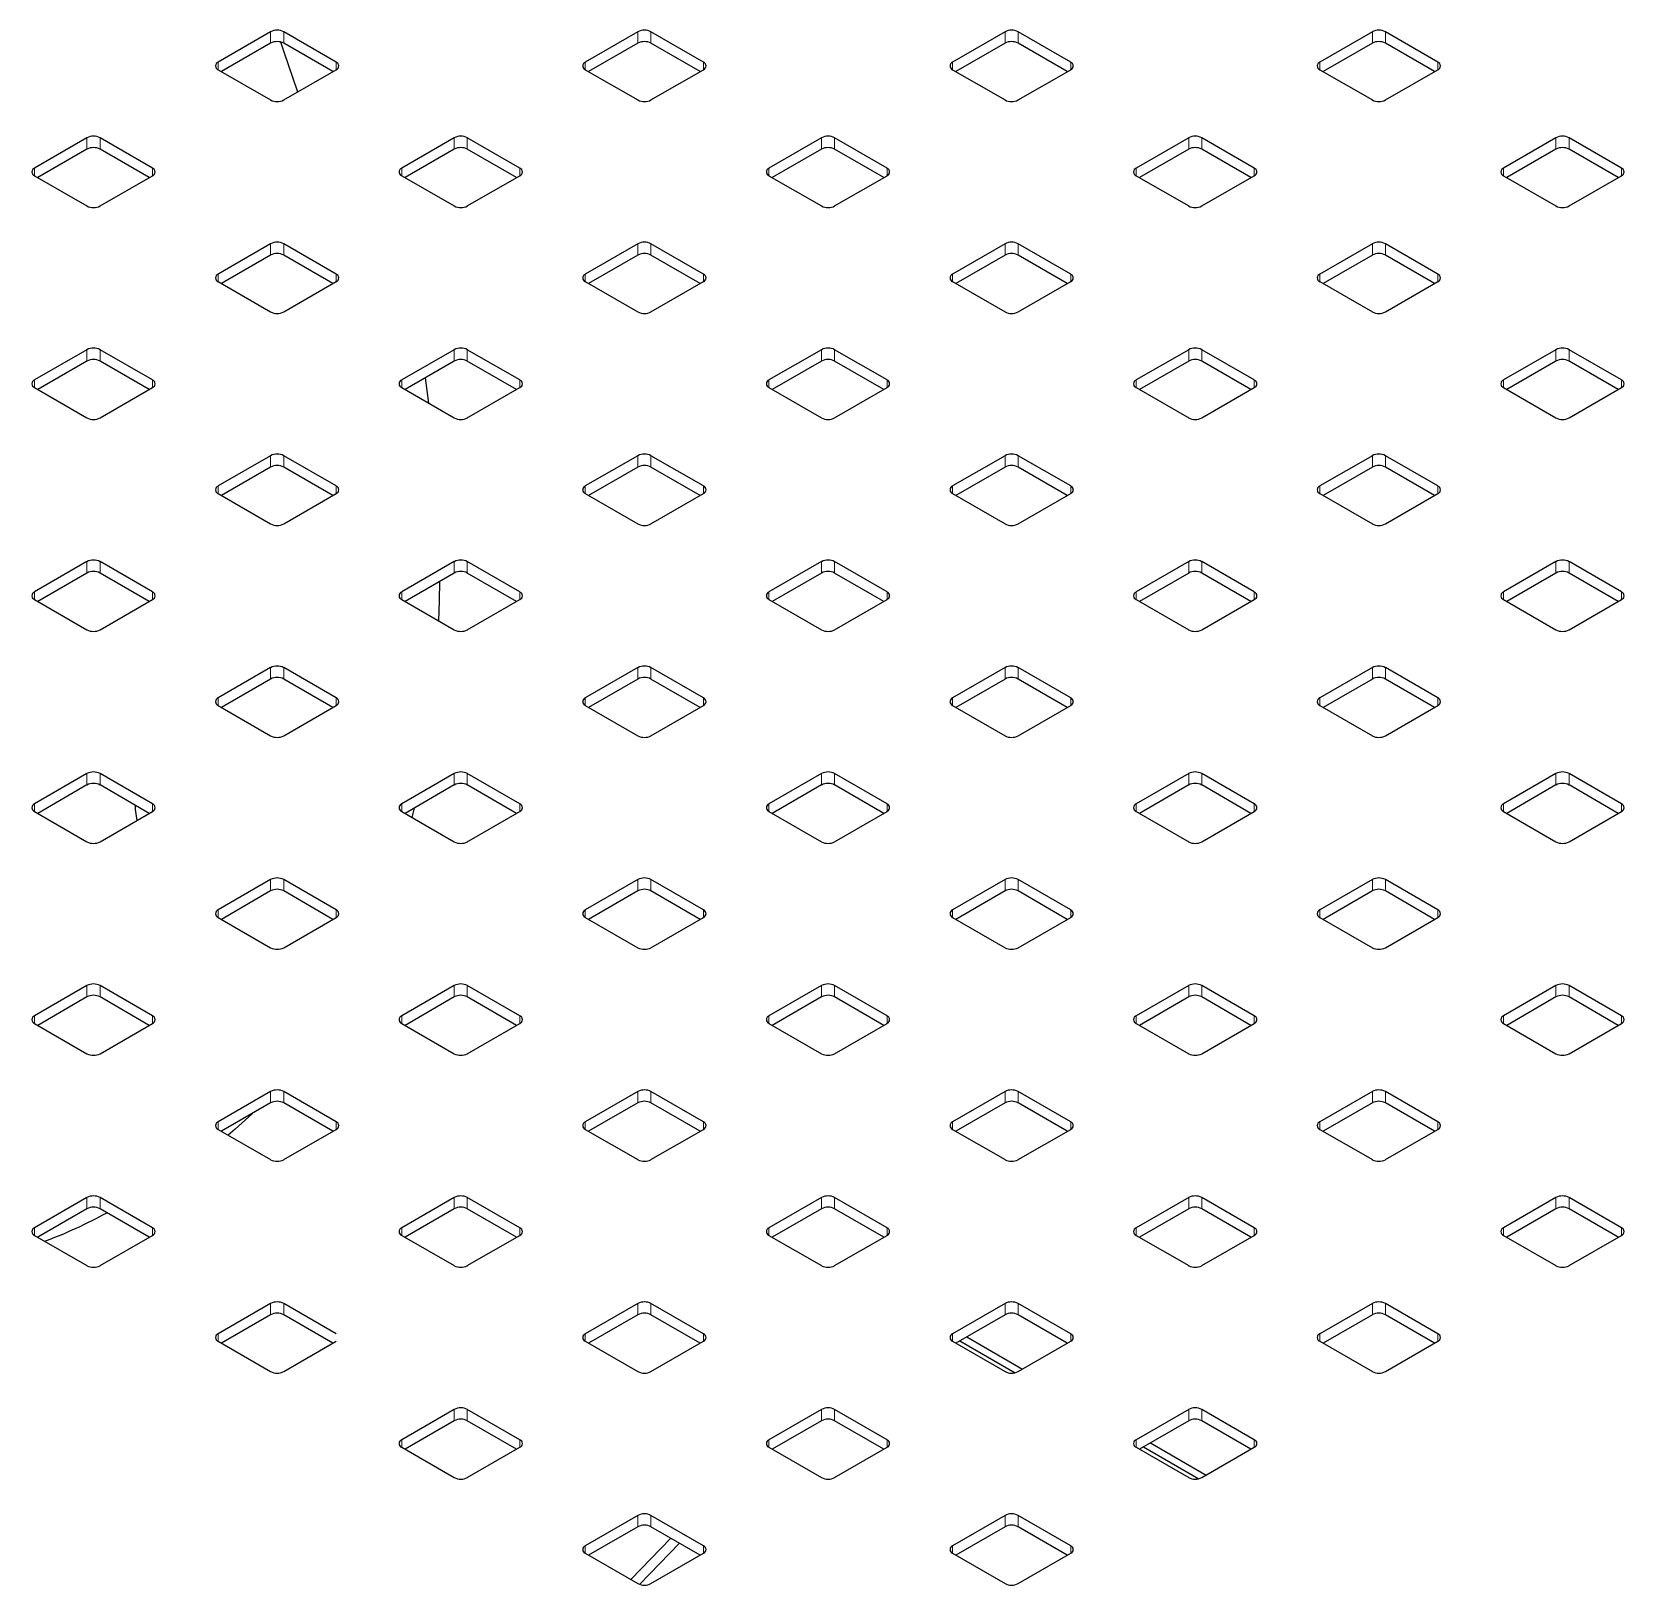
# Model space of a CAD drawing. Header units: millimetres. Extents: x -218071 to -203542, y 15363 to 51382.
# Drawn here: x -217055.83 to -217038.67, y 51031.99 to 51048.74 of the extents above; entities that cross this region are included whole.
import ezdxf

# ---------------------------------------------------------------- set-up
doc = ezdxf.new("R2010")
doc.units = ezdxf.units.MM
doc.header["$LTSCALE"] = 4
doc.layers.add('TPF-EQUIPEMENT', color=7, linetype='Continuous')

msp = doc.modelspace()

# ---------------------------------------------------------------- linework, layer by layer
at = {"layer": 'TPF-EQUIPEMENT', "color": 7, "linetype": 'Continuous', "lineweight": 25}
for p, q in [((-217053.26, 51048.737), (-217053.826, 51048.411)), ((-217052.553, 51048.411), (-217053.118, 51048.737)), ((-217049.3, 51048.737), (-217049.866, 51048.411)), ((-217048.593, 51048.411), (-217049.159, 51048.737)), ((-217045.34, 51048.737), (-217045.906, 51048.411)), ((-217044.633, 51048.411), (-217045.199, 51048.737)), ((-217041.38, 51048.737), (-217041.946, 51048.411)), ((-217040.673, 51048.411), (-217041.239, 51048.737)), ((-217053.26, 51048.615), (-217053.79, 51048.309)), ((-217052.588, 51048.309), (-217053.118, 51048.615)), ((-217049.3, 51048.615), (-217049.83, 51048.309)), ((-217048.628, 51048.309), (-217049.159, 51048.615)), ((-217045.34, 51048.615), (-217045.871, 51048.309)), ((-217044.669, 51048.309), (-217045.199, 51048.615)), ((-217041.38, 51048.615), (-217041.911, 51048.309)), ((-217040.709, 51048.309), (-217041.239, 51048.615)), ((-217053.826, 51048.329), (-217053.26, 51048.003)), ((-217053.118, 51048.003), (-217052.553, 51048.329)), ((-217049.866, 51048.329), (-217049.3, 51048.003)), ((-217049.159, 51048.003), (-217048.593, 51048.329)), ((-217045.906, 51048.329), (-217045.34, 51048.003)), ((-217045.199, 51048.003), (-217044.633, 51048.329)), ((-217041.946, 51048.329), (-217041.38, 51048.003)), ((-217041.239, 51048.003), (-217040.673, 51048.329)), ((-217055.24, 51047.594), (-217055.805, 51047.268)), ((-217055.24, 51047.472), (-217055.77, 51047.166)), ((-217054.533, 51047.268), (-217055.098, 51047.594)), ((-217054.568, 51047.166), (-217055.098, 51047.472)), ((-217051.28, 51047.594), (-217051.846, 51047.268)), ((-217051.28, 51047.472), (-217051.81, 51047.166)), ((-217050.573, 51047.268), (-217051.139, 51047.594)), ((-217050.608, 51047.166), (-217051.139, 51047.472)), ((-217047.32, 51047.594), (-217047.886, 51047.268)), ((-217047.32, 51047.472), (-217047.85, 51047.166)), ((-217046.613, 51047.268), (-217047.179, 51047.594)), ((-217046.648, 51047.166), (-217047.179, 51047.472)), ((-217043.36, 51047.594), (-217043.926, 51047.268)), ((-217043.36, 51047.472), (-217043.891, 51047.166)), ((-217042.653, 51047.268), (-217043.219, 51047.594)), ((-217042.689, 51047.166), (-217043.219, 51047.472)), ((-217039.401, 51047.594), (-217039.966, 51047.268)), ((-217039.401, 51047.472), (-217039.931, 51047.166)), ((-217038.693, 51047.268), (-217039.259, 51047.594)), ((-217038.729, 51047.166), (-217039.259, 51047.472)), ((-217055.805, 51047.186), (-217055.24, 51046.86)), ((-217055.098, 51046.86), (-217054.533, 51047.186)), ((-217051.846, 51047.186), (-217051.28, 51046.86)), ((-217051.139, 51046.86), (-217050.573, 51047.186)), ((-217047.886, 51047.186), (-217047.32, 51046.86)), ((-217047.179, 51046.86), (-217046.613, 51047.186)), ((-217043.926, 51047.186), (-217043.36, 51046.86)), ((-217043.219, 51046.86), (-217042.653, 51047.186)), ((-217039.966, 51047.186), (-217039.401, 51046.86)), ((-217039.259, 51046.86), (-217038.693, 51047.186)), ((-217053.26, 51046.452), (-217053.826, 51046.125)), ((-217052.553, 51046.125), (-217053.118, 51046.452)), ((-217049.3, 51046.452), (-217049.866, 51046.125)), ((-217048.593, 51046.125), (-217049.159, 51046.452)), ((-217045.34, 51046.452), (-217045.906, 51046.125)), ((-217044.633, 51046.125), (-217045.199, 51046.452)), ((-217041.38, 51046.452), (-217041.946, 51046.125)), ((-217040.673, 51046.125), (-217041.239, 51046.452)), ((-217053.26, 51046.329), (-217053.79, 51046.023)), ((-217052.588, 51046.023), (-217053.118, 51046.329)), ((-217049.3, 51046.329), (-217049.83, 51046.023)), ((-217048.628, 51046.023), (-217049.159, 51046.329)), ((-217045.34, 51046.329), (-217045.871, 51046.023)), ((-217044.669, 51046.023), (-217045.199, 51046.329)), ((-217041.38, 51046.329), (-217041.911, 51046.023)), ((-217040.709, 51046.023), (-217041.239, 51046.329)), ((-217053.826, 51046.044), (-217053.26, 51045.717)), ((-217053.118, 51045.717), (-217052.553, 51046.044)), ((-217049.866, 51046.044), (-217049.3, 51045.717)), ((-217049.159, 51045.717), (-217048.593, 51046.044)), ((-217045.906, 51046.044), (-217045.34, 51045.717)), ((-217045.199, 51045.717), (-217044.633, 51046.044)), ((-217041.946, 51046.044), (-217041.38, 51045.717)), ((-217041.239, 51045.717), (-217040.673, 51046.044)), ((-217055.24, 51045.309), (-217055.805, 51044.983)), ((-217054.533, 51044.983), (-217055.098, 51045.309)), ((-217051.28, 51045.309), (-217051.846, 51044.983)), ((-217050.573, 51044.983), (-217051.139, 51045.309)), ((-217047.32, 51045.309), (-217047.886, 51044.983)), ((-217046.613, 51044.983), (-217047.179, 51045.309)), ((-217043.36, 51045.309), (-217043.926, 51044.983)), ((-217042.653, 51044.983), (-217043.219, 51045.309)), ((-217039.401, 51045.309), (-217039.966, 51044.983)), ((-217038.693, 51044.983), (-217039.259, 51045.309)), ((-217055.24, 51045.187), (-217055.77, 51044.88)), ((-217054.568, 51044.88), (-217055.098, 51045.187)), ((-217051.28, 51045.187), (-217051.81, 51044.88)), ((-217050.608, 51044.88), (-217051.139, 51045.187)), ((-217047.32, 51045.187), (-217047.85, 51044.88)), ((-217046.648, 51044.88), (-217047.179, 51045.187)), ((-217043.36, 51045.187), (-217043.891, 51044.88)), ((-217042.689, 51044.88), (-217043.219, 51045.187)), ((-217039.401, 51045.187), (-217039.931, 51044.88)), ((-217038.729, 51044.88), (-217039.259, 51045.187)), ((-217055.805, 51044.901), (-217055.24, 51044.574)), ((-217055.098, 51044.574), (-217054.533, 51044.901)), ((-217051.846, 51044.901), (-217051.28, 51044.574)), ((-217051.139, 51044.574), (-217050.573, 51044.901)), ((-217047.886, 51044.901), (-217047.32, 51044.574)), ((-217047.179, 51044.574), (-217046.613, 51044.901)), ((-217043.926, 51044.901), (-217043.36, 51044.574)), ((-217043.219, 51044.574), (-217042.653, 51044.901)), ((-217039.966, 51044.901), (-217039.401, 51044.574)), ((-217039.259, 51044.574), (-217038.693, 51044.901)), ((-217053.26, 51044.166), (-217053.826, 51043.84)), ((-217052.553, 51043.84), (-217053.118, 51044.166)), ((-217049.3, 51044.166), (-217049.866, 51043.84)), ((-217048.593, 51043.84), (-217049.159, 51044.166)), ((-217045.34, 51044.166), (-217045.906, 51043.84)), ((-217044.633, 51043.84), (-217045.199, 51044.166)), ((-217041.38, 51044.166), (-217041.946, 51043.84)), ((-217040.673, 51043.84), (-217041.239, 51044.166)), ((-217053.26, 51044.044), (-217053.79, 51043.738)), ((-217052.588, 51043.738), (-217053.118, 51044.044)), ((-217049.3, 51044.044), (-217049.83, 51043.738)), ((-217048.628, 51043.738), (-217049.159, 51044.044)), ((-217045.34, 51044.044), (-217045.871, 51043.738)), ((-217044.669, 51043.738), (-217045.199, 51044.044)), ((-217041.38, 51044.044), (-217041.911, 51043.738)), ((-217040.709, 51043.738), (-217041.239, 51044.044)), ((-217053.826, 51043.758), (-217053.26, 51043.432)), ((-217053.118, 51043.432), (-217052.553, 51043.758)), ((-217049.866, 51043.758), (-217049.3, 51043.432)), ((-217049.159, 51043.432), (-217048.593, 51043.758)), ((-217045.906, 51043.758), (-217045.34, 51043.432)), ((-217045.199, 51043.432), (-217044.633, 51043.758)), ((-217041.946, 51043.758), (-217041.38, 51043.432)), ((-217041.239, 51043.432), (-217040.673, 51043.758)), ((-217055.24, 51043.024), (-217055.805, 51042.697)), ((-217054.533, 51042.697), (-217055.098, 51043.024)), ((-217051.28, 51043.024), (-217051.846, 51042.697)), ((-217050.573, 51042.697), (-217051.139, 51043.024)), ((-217047.32, 51043.024), (-217047.886, 51042.697)), ((-217046.613, 51042.697), (-217047.179, 51043.024)), ((-217043.36, 51043.024), (-217043.926, 51042.697)), ((-217042.653, 51042.697), (-217043.219, 51043.024)), ((-217039.401, 51043.024), (-217039.966, 51042.697)), ((-217038.693, 51042.697), (-217039.259, 51043.024)), ((-217055.24, 51042.901), (-217055.77, 51042.595)), ((-217054.568, 51042.595), (-217055.098, 51042.901)), ((-217051.28, 51042.901), (-217051.81, 51042.595)), ((-217050.608, 51042.595), (-217051.139, 51042.901)), ((-217047.32, 51042.901), (-217047.85, 51042.595)), ((-217046.648, 51042.595), (-217047.179, 51042.901)), ((-217043.36, 51042.901), (-217043.891, 51042.595)), ((-217042.689, 51042.595), (-217043.219, 51042.901)), ((-217039.401, 51042.901), (-217039.931, 51042.595)), ((-217038.729, 51042.595), (-217039.259, 51042.901)), ((-217055.805, 51042.616), (-217055.24, 51042.289)), ((-217055.098, 51042.289), (-217054.533, 51042.616)), ((-217051.846, 51042.616), (-217051.28, 51042.289)), ((-217051.139, 51042.289), (-217050.573, 51042.616)), ((-217047.886, 51042.616), (-217047.32, 51042.289)), ((-217047.179, 51042.289), (-217046.613, 51042.616)), ((-217043.926, 51042.616), (-217043.36, 51042.289)), ((-217043.219, 51042.289), (-217042.653, 51042.616)), ((-217039.966, 51042.616), (-217039.401, 51042.289)), ((-217039.259, 51042.289), (-217038.693, 51042.616)), ((-217053.26, 51041.881), (-217053.826, 51041.554)), ((-217052.553, 51041.554), (-217053.118, 51041.881)), ((-217049.3, 51041.881), (-217049.866, 51041.554)), ((-217048.593, 51041.554), (-217049.159, 51041.881)), ((-217045.34, 51041.881), (-217045.906, 51041.554)), ((-217044.633, 51041.554), (-217045.199, 51041.881)), ((-217041.38, 51041.881), (-217041.946, 51041.554)), ((-217040.673, 51041.554), (-217041.239, 51041.881)), ((-217053.26, 51041.758), (-217053.79, 51041.452)), ((-217052.588, 51041.452), (-217053.118, 51041.758)), ((-217049.3, 51041.758), (-217049.83, 51041.452)), ((-217048.628, 51041.452), (-217049.159, 51041.758)), ((-217045.34, 51041.758), (-217045.871, 51041.452)), ((-217044.669, 51041.452), (-217045.199, 51041.758)), ((-217041.38, 51041.758), (-217041.911, 51041.452)), ((-217040.709, 51041.452), (-217041.239, 51041.758)), ((-217053.826, 51041.473), (-217053.26, 51041.146)), ((-217053.118, 51041.146), (-217052.553, 51041.473)), ((-217049.866, 51041.473), (-217049.3, 51041.146)), ((-217049.159, 51041.146), (-217048.593, 51041.473)), ((-217045.906, 51041.473), (-217045.34, 51041.146)), ((-217045.199, 51041.146), (-217044.633, 51041.473)), ((-217041.946, 51041.473), (-217041.38, 51041.146)), ((-217041.239, 51041.146), (-217040.673, 51041.473)), ((-217055.24, 51040.738), (-217055.805, 51040.412)), ((-217054.533, 51040.412), (-217055.098, 51040.738)), ((-217051.28, 51040.738), (-217051.846, 51040.412)), ((-217050.573, 51040.412), (-217051.139, 51040.738)), ((-217047.32, 51040.738), (-217047.886, 51040.412)), ((-217046.613, 51040.412), (-217047.179, 51040.738)), ((-217043.36, 51040.738), (-217043.926, 51040.412)), ((-217042.653, 51040.412), (-217043.219, 51040.738)), ((-217039.401, 51040.738), (-217039.966, 51040.412)), ((-217038.693, 51040.412), (-217039.259, 51040.738)), ((-217055.24, 51040.616), (-217055.77, 51040.31)), ((-217054.568, 51040.31), (-217055.098, 51040.616)), ((-217051.28, 51040.616), (-217051.81, 51040.31)), ((-217050.608, 51040.31), (-217051.139, 51040.616)), ((-217047.32, 51040.616), (-217047.85, 51040.31)), ((-217046.648, 51040.31), (-217047.179, 51040.616)), ((-217043.36, 51040.616), (-217043.891, 51040.31)), ((-217042.689, 51040.31), (-217043.219, 51040.616)), ((-217039.401, 51040.616), (-217039.931, 51040.31)), ((-217038.729, 51040.31), (-217039.259, 51040.616)), ((-217055.805, 51040.33), (-217055.24, 51040.004)), ((-217055.098, 51040.004), (-217054.533, 51040.33)), ((-217051.846, 51040.33), (-217051.28, 51040.004)), ((-217051.711, 51040.367), (-217051.735, 51040.266)), ((-217051.139, 51040.004), (-217050.573, 51040.33)), ((-217047.886, 51040.33), (-217047.32, 51040.004)), ((-217047.179, 51040.004), (-217046.613, 51040.33)), ((-217043.926, 51040.33), (-217043.36, 51040.004)), ((-217043.219, 51040.004), (-217042.653, 51040.33)), ((-217039.966, 51040.33), (-217039.401, 51040.004)), ((-217039.259, 51040.004), (-217038.693, 51040.33)), ((-217053.26, 51039.596), (-217053.826, 51039.269)), ((-217052.553, 51039.269), (-217053.118, 51039.596)), ((-217049.3, 51039.596), (-217049.866, 51039.269)), ((-217048.593, 51039.269), (-217049.159, 51039.596)), ((-217045.34, 51039.596), (-217045.906, 51039.269)), ((-217044.633, 51039.269), (-217045.199, 51039.596)), ((-217041.38, 51039.596), (-217041.946, 51039.269)), ((-217040.673, 51039.269), (-217041.239, 51039.596)), ((-217053.26, 51039.473), (-217053.79, 51039.167)), ((-217052.588, 51039.167), (-217053.118, 51039.473)), ((-217049.3, 51039.473), (-217049.83, 51039.167)), ((-217048.628, 51039.167), (-217049.159, 51039.473)), ((-217045.34, 51039.473), (-217045.871, 51039.167)), ((-217044.669, 51039.167), (-217045.199, 51039.473)), ((-217041.38, 51039.473), (-217041.911, 51039.167)), ((-217040.709, 51039.167), (-217041.239, 51039.473)), ((-217053.826, 51039.187), (-217053.26, 51038.861)), ((-217053.118, 51038.861), (-217052.553, 51039.187)), ((-217049.866, 51039.187), (-217049.3, 51038.861)), ((-217049.159, 51038.861), (-217048.593, 51039.187)), ((-217045.906, 51039.187), (-217045.34, 51038.861)), ((-217045.199, 51038.861), (-217044.633, 51039.187)), ((-217041.946, 51039.187), (-217041.38, 51038.861)), ((-217041.239, 51038.861), (-217040.673, 51039.187)), ((-217055.24, 51038.453), (-217055.805, 51038.126)), ((-217055.24, 51038.33), (-217055.77, 51038.024)), ((-217054.533, 51038.126), (-217055.098, 51038.453)), ((-217054.568, 51038.024), (-217055.098, 51038.33)), ((-217051.28, 51038.453), (-217051.846, 51038.126)), ((-217051.28, 51038.33), (-217051.81, 51038.024)), ((-217050.573, 51038.126), (-217051.139, 51038.453)), ((-217050.608, 51038.024), (-217051.139, 51038.33)), ((-217047.32, 51038.453), (-217047.886, 51038.126)), ((-217047.32, 51038.33), (-217047.85, 51038.024)), ((-217046.613, 51038.126), (-217047.179, 51038.453)), ((-217046.648, 51038.024), (-217047.179, 51038.33)), ((-217043.36, 51038.453), (-217043.926, 51038.126)), ((-217043.36, 51038.33), (-217043.891, 51038.024)), ((-217042.653, 51038.126), (-217043.219, 51038.453)), ((-217042.689, 51038.024), (-217043.219, 51038.33)), ((-217039.401, 51038.453), (-217039.966, 51038.126)), ((-217039.401, 51038.33), (-217039.931, 51038.024)), ((-217038.693, 51038.126), (-217039.259, 51038.453)), ((-217038.729, 51038.024), (-217039.259, 51038.33)), ((-217055.805, 51038.045), (-217055.24, 51037.718)), ((-217055.098, 51037.718), (-217054.533, 51038.045)), ((-217051.846, 51038.045), (-217051.28, 51037.718)), ((-217051.139, 51037.718), (-217050.573, 51038.045)), ((-217047.886, 51038.045), (-217047.32, 51037.718)), ((-217047.179, 51037.718), (-217046.613, 51038.045)), ((-217043.926, 51038.045), (-217043.36, 51037.718)), ((-217043.219, 51037.718), (-217042.653, 51038.045)), ((-217039.966, 51038.045), (-217039.401, 51037.718)), ((-217039.259, 51037.718), (-217038.693, 51038.045)), ((-217053.26, 51037.31), (-217053.826, 51036.984)), ((-217052.553, 51036.984), (-217053.118, 51037.31)), ((-217049.3, 51037.31), (-217049.866, 51036.984)), ((-217048.593, 51036.984), (-217049.159, 51037.31)), ((-217045.34, 51037.31), (-217045.906, 51036.984)), ((-217044.633, 51036.984), (-217045.199, 51037.31)), ((-217041.38, 51037.31), (-217041.946, 51036.984)), ((-217040.673, 51036.984), (-217041.239, 51037.31)), ((-217053.26, 51037.188), (-217053.79, 51036.882)), ((-217052.588, 51036.882), (-217053.118, 51037.188)), ((-217049.3, 51037.188), (-217049.83, 51036.882)), ((-217048.628, 51036.882), (-217049.159, 51037.188)), ((-217045.34, 51037.188), (-217045.871, 51036.882)), ((-217044.669, 51036.882), (-217045.199, 51037.188)), ((-217041.38, 51037.188), (-217041.911, 51036.882)), ((-217040.709, 51036.882), (-217041.239, 51037.188)), ((-217053.826, 51036.902), (-217053.26, 51036.576)), ((-217053.118, 51036.576), (-217052.553, 51036.902)), ((-217049.866, 51036.902), (-217049.3, 51036.576)), ((-217049.159, 51036.576), (-217048.593, 51036.902)), ((-217045.906, 51036.902), (-217045.34, 51036.576)), ((-217045.199, 51036.576), (-217044.633, 51036.902)), ((-217041.946, 51036.902), (-217041.38, 51036.576)), ((-217041.239, 51036.576), (-217040.673, 51036.902)), ((-217055.24, 51036.168), (-217055.805, 51035.841)), ((-217054.533, 51035.841), (-217055.098, 51036.168)), ((-217051.28, 51036.168), (-217051.846, 51035.841)), ((-217050.573, 51035.841), (-217051.139, 51036.168)), ((-217047.32, 51036.168), (-217047.886, 51035.841)), ((-217046.613, 51035.841), (-217047.179, 51036.168)), ((-217043.36, 51036.168), (-217043.926, 51035.841)), ((-217042.653, 51035.841), (-217043.219, 51036.168)), ((-217039.401, 51036.168), (-217039.966, 51035.841)), ((-217038.693, 51035.841), (-217039.259, 51036.168)), ((-217055.24, 51036.045), (-217055.77, 51035.739)), ((-217054.568, 51035.739), (-217055.098, 51036.045)), ((-217051.28, 51036.045), (-217051.81, 51035.739)), ((-217050.608, 51035.739), (-217051.139, 51036.045)), ((-217047.32, 51036.045), (-217047.85, 51035.739)), ((-217046.648, 51035.739), (-217047.179, 51036.045)), ((-217043.36, 51036.045), (-217043.891, 51035.739)), ((-217042.689, 51035.739), (-217043.219, 51036.045)), ((-217039.401, 51036.045), (-217039.931, 51035.739)), ((-217038.729, 51035.739), (-217039.259, 51036.045)), ((-217055.805, 51035.759), (-217055.24, 51035.433)), ((-217055.098, 51035.433), (-217054.533, 51035.759)), ((-217051.846, 51035.759), (-217051.28, 51035.433)), ((-217051.139, 51035.433), (-217050.573, 51035.759)), ((-217047.886, 51035.759), (-217047.32, 51035.433)), ((-217047.179, 51035.433), (-217046.613, 51035.759)), ((-217043.926, 51035.759), (-217043.36, 51035.433)), ((-217043.219, 51035.433), (-217042.653, 51035.759)), ((-217039.966, 51035.759), (-217039.401, 51035.433)), ((-217039.259, 51035.433), (-217038.693, 51035.759)), ((-217053.26, 51035.025), (-217053.826, 51034.698)), ((-217053.26, 51034.902), (-217053.79, 51034.596)), ((-217052.553, 51034.698), (-217053.118, 51035.025)), ((-217052.588, 51034.596), (-217053.118, 51034.902)), ((-217049.3, 51035.025), (-217049.866, 51034.698)), ((-217049.3, 51034.902), (-217049.83, 51034.596)), ((-217048.593, 51034.698), (-217049.159, 51035.025)), ((-217048.628, 51034.596), (-217049.159, 51034.902)), ((-217045.34, 51035.025), (-217045.906, 51034.698)), ((-217045.34, 51034.902), (-217045.871, 51034.596)), ((-217044.633, 51034.698), (-217045.199, 51035.025)), ((-217044.669, 51034.596), (-217045.199, 51034.902)), ((-217041.38, 51035.025), (-217041.946, 51034.698)), ((-217041.38, 51034.902), (-217041.911, 51034.596)), ((-217040.673, 51034.698), (-217041.239, 51035.025)), ((-217040.709, 51034.596), (-217041.239, 51034.902)), ((-217053.826, 51034.617), (-217053.26, 51034.29)), ((-217053.118, 51034.29), (-217052.553, 51034.617)), ((-217049.866, 51034.617), (-217049.3, 51034.29)), ((-217049.159, 51034.29), (-217048.593, 51034.617)), ((-217045.906, 51034.617), (-217045.34, 51034.29)), ((-217045.828, 51034.621), (-217045.232, 51034.278)), ((-217045.752, 51034.665), (-217045.151, 51034.318)), ((-217045.199, 51034.29), (-217044.633, 51034.617)), ((-217041.946, 51034.617), (-217041.38, 51034.29)), ((-217041.239, 51034.29), (-217040.673, 51034.617)), ((-217051.28, 51033.882), (-217051.846, 51033.556)), ((-217050.573, 51033.556), (-217051.139, 51033.882)), ((-217047.32, 51033.882), (-217047.886, 51033.556)), ((-217046.613, 51033.556), (-217047.179, 51033.882)), ((-217043.36, 51033.882), (-217043.926, 51033.556)), ((-217042.653, 51033.556), (-217043.219, 51033.882)), ((-217051.28, 51033.76), (-217051.81, 51033.454)), ((-217050.608, 51033.454), (-217051.139, 51033.76)), ((-217047.32, 51033.76), (-217047.85, 51033.454)), ((-217046.648, 51033.454), (-217047.179, 51033.76)), ((-217043.36, 51033.76), (-217043.891, 51033.454)), ((-217042.689, 51033.454), (-217043.219, 51033.76)), ((-217043.772, 51033.522), (-217043.171, 51033.175)), ((-217051.846, 51033.474), (-217051.28, 51033.148)), ((-217051.139, 51033.148), (-217050.573, 51033.474)), ((-217047.886, 51033.474), (-217047.32, 51033.148)), ((-217047.179, 51033.148), (-217046.613, 51033.474)), ((-217043.926, 51033.474), (-217043.36, 51033.148)), ((-217043.848, 51033.478), (-217043.252, 51033.135)), ((-217043.219, 51033.148), (-217042.653, 51033.474)), ((-217049.3, 51032.739), (-217049.866, 51032.413)), ((-217048.593, 51032.413), (-217049.159, 51032.739)), ((-217045.34, 51032.739), (-217045.906, 51032.413)), ((-217044.633, 51032.413), (-217045.199, 51032.739)), ((-217049.3, 51032.617), (-217049.83, 51032.311)), ((-217048.945, 51032.494), (-217049.375, 51032.048)), ((-217048.628, 51032.311), (-217049.159, 51032.617)), ((-217045.34, 51032.617), (-217045.871, 51032.311)), ((-217044.669, 51032.311), (-217045.199, 51032.617)), ((-217049.866, 51032.331), (-217049.3, 51032.005)), ((-217048.852, 51032.44), (-217049.281, 51031.996)), ((-217049.159, 51032.005), (-217048.593, 51032.331)), ((-217045.906, 51032.331), (-217045.34, 51032.005)), ((-217045.199, 51032.005), (-217044.633, 51032.331))]:
    msp.add_line(p, q, dxfattribs=at)
at = {"layer": 'TPF-EQUIPEMENT', "color": 8, "linetype": 'Continuous', "lineweight": 18}
for p, q in [((-217053.26, 51048.615), (-217053.26, 51048.737)), ((-217053.118, 51048.615), (-217053.118, 51048.737)), ((-217049.3, 51048.615), (-217049.3, 51048.737)), ((-217049.159, 51048.615), (-217049.159, 51048.737)), ((-217045.34, 51048.615), (-217045.34, 51048.737)), ((-217045.199, 51048.615), (-217045.199, 51048.737)), ((-217041.38, 51048.615), (-217041.38, 51048.737)), ((-217041.239, 51048.615), (-217041.239, 51048.737)), ((-217053.826, 51048.329), (-217053.826, 51048.411)), ((-217052.553, 51048.329), (-217052.553, 51048.411)), ((-217049.866, 51048.329), (-217049.866, 51048.411)), ((-217048.593, 51048.329), (-217048.593, 51048.411)), ((-217045.906, 51048.329), (-217045.906, 51048.411)), ((-217044.633, 51048.329), (-217044.633, 51048.411)), ((-217041.946, 51048.329), (-217041.946, 51048.411)), ((-217040.673, 51048.329), (-217040.673, 51048.411)), ((-217055.24, 51047.472), (-217055.24, 51047.594)), ((-217055.098, 51047.472), (-217055.098, 51047.594)), ((-217051.28, 51047.472), (-217051.28, 51047.594)), ((-217051.139, 51047.472), (-217051.139, 51047.594)), ((-217047.32, 51047.472), (-217047.32, 51047.594)), ((-217047.179, 51047.472), (-217047.179, 51047.594)), ((-217043.36, 51047.472), (-217043.36, 51047.594)), ((-217043.219, 51047.472), (-217043.219, 51047.594)), ((-217039.401, 51047.472), (-217039.401, 51047.594)), ((-217039.259, 51047.472), (-217039.259, 51047.594)), ((-217055.805, 51047.186), (-217055.805, 51047.268)), ((-217054.533, 51047.186), (-217054.533, 51047.268)), ((-217051.846, 51047.186), (-217051.846, 51047.268)), ((-217050.573, 51047.186), (-217050.573, 51047.268)), ((-217047.886, 51047.186), (-217047.886, 51047.268)), ((-217046.613, 51047.186), (-217046.613, 51047.268)), ((-217043.926, 51047.186), (-217043.926, 51047.268)), ((-217042.653, 51047.186), (-217042.653, 51047.268)), ((-217039.966, 51047.186), (-217039.966, 51047.268)), ((-217038.693, 51047.186), (-217038.693, 51047.268)), ((-217053.26, 51046.329), (-217053.26, 51046.452)), ((-217053.118, 51046.329), (-217053.118, 51046.452)), ((-217049.3, 51046.329), (-217049.3, 51046.452)), ((-217049.159, 51046.329), (-217049.159, 51046.452)), ((-217045.34, 51046.329), (-217045.34, 51046.452)), ((-217045.199, 51046.329), (-217045.199, 51046.452)), ((-217041.38, 51046.329), (-217041.38, 51046.452)), ((-217041.239, 51046.329), (-217041.239, 51046.452)), ((-217053.826, 51046.044), (-217053.826, 51046.125)), ((-217052.553, 51046.044), (-217052.553, 51046.125)), ((-217049.866, 51046.044), (-217049.866, 51046.125)), ((-217048.593, 51046.044), (-217048.593, 51046.125)), ((-217045.906, 51046.044), (-217045.906, 51046.125)), ((-217044.633, 51046.044), (-217044.633, 51046.125)), ((-217041.946, 51046.044), (-217041.946, 51046.125)), ((-217040.673, 51046.044), (-217040.673, 51046.125)), ((-217055.24, 51045.187), (-217055.24, 51045.309)), ((-217055.098, 51045.187), (-217055.098, 51045.309)), ((-217051.28, 51045.187), (-217051.28, 51045.309)), ((-217051.139, 51045.187), (-217051.139, 51045.309)), ((-217047.32, 51045.187), (-217047.32, 51045.309)), ((-217047.179, 51045.187), (-217047.179, 51045.309)), ((-217043.36, 51045.187), (-217043.36, 51045.309)), ((-217043.219, 51045.187), (-217043.219, 51045.309)), ((-217039.401, 51045.187), (-217039.401, 51045.309)), ((-217039.259, 51045.187), (-217039.259, 51045.309)), ((-217055.805, 51044.901), (-217055.805, 51044.983)), ((-217054.533, 51044.901), (-217054.533, 51044.983)), ((-217051.846, 51044.901), (-217051.846, 51044.983)), ((-217050.573, 51044.901), (-217050.573, 51044.983)), ((-217047.886, 51044.901), (-217047.886, 51044.983)), ((-217046.613, 51044.901), (-217046.613, 51044.983)), ((-217043.926, 51044.901), (-217043.926, 51044.983)), ((-217042.653, 51044.901), (-217042.653, 51044.983)), ((-217039.966, 51044.901), (-217039.966, 51044.983)), ((-217038.693, 51044.901), (-217038.693, 51044.983)), ((-217053.26, 51044.044), (-217053.26, 51044.166)), ((-217053.118, 51044.044), (-217053.118, 51044.166)), ((-217049.3, 51044.044), (-217049.3, 51044.166)), ((-217049.159, 51044.044), (-217049.159, 51044.166)), ((-217045.34, 51044.044), (-217045.34, 51044.166)), ((-217045.199, 51044.044), (-217045.199, 51044.166)), ((-217041.38, 51044.044), (-217041.38, 51044.166)), ((-217041.239, 51044.044), (-217041.239, 51044.166)), ((-217053.826, 51043.758), (-217053.826, 51043.84)), ((-217052.553, 51043.758), (-217052.553, 51043.84)), ((-217049.866, 51043.758), (-217049.866, 51043.84)), ((-217048.593, 51043.758), (-217048.593, 51043.84)), ((-217045.906, 51043.758), (-217045.906, 51043.84)), ((-217044.633, 51043.758), (-217044.633, 51043.84)), ((-217041.946, 51043.758), (-217041.946, 51043.84)), ((-217040.673, 51043.758), (-217040.673, 51043.84)), ((-217055.24, 51042.901), (-217055.24, 51043.024)), ((-217055.098, 51042.901), (-217055.098, 51043.024)), ((-217051.28, 51042.901), (-217051.28, 51043.024)), ((-217051.139, 51042.901), (-217051.139, 51043.024)), ((-217047.32, 51042.901), (-217047.32, 51043.024)), ((-217047.179, 51042.901), (-217047.179, 51043.024)), ((-217043.36, 51042.901), (-217043.36, 51043.024)), ((-217043.219, 51042.901), (-217043.219, 51043.024)), ((-217039.401, 51042.901), (-217039.401, 51043.024)), ((-217039.259, 51042.901), (-217039.259, 51043.024)), ((-217055.805, 51042.616), (-217055.805, 51042.697)), ((-217054.533, 51042.616), (-217054.533, 51042.697)), ((-217051.846, 51042.616), (-217051.846, 51042.697)), ((-217050.573, 51042.616), (-217050.573, 51042.697)), ((-217047.886, 51042.616), (-217047.886, 51042.697)), ((-217046.613, 51042.616), (-217046.613, 51042.697)), ((-217043.926, 51042.616), (-217043.926, 51042.697)), ((-217042.653, 51042.616), (-217042.653, 51042.697)), ((-217039.966, 51042.616), (-217039.966, 51042.697)), ((-217038.693, 51042.616), (-217038.693, 51042.697)), ((-217053.26, 51041.758), (-217053.26, 51041.881)), ((-217053.118, 51041.758), (-217053.118, 51041.881)), ((-217049.3, 51041.758), (-217049.3, 51041.881)), ((-217049.159, 51041.758), (-217049.159, 51041.881)), ((-217045.34, 51041.758), (-217045.34, 51041.881)), ((-217045.199, 51041.758), (-217045.199, 51041.881)), ((-217041.38, 51041.758), (-217041.38, 51041.881)), ((-217041.239, 51041.758), (-217041.239, 51041.881)), ((-217053.826, 51041.473), (-217053.826, 51041.554)), ((-217052.553, 51041.473), (-217052.553, 51041.554)), ((-217049.866, 51041.473), (-217049.866, 51041.554)), ((-217048.593, 51041.473), (-217048.593, 51041.554)), ((-217045.906, 51041.473), (-217045.906, 51041.554)), ((-217044.633, 51041.473), (-217044.633, 51041.554)), ((-217041.946, 51041.473), (-217041.946, 51041.554)), ((-217040.673, 51041.473), (-217040.673, 51041.554)), ((-217055.24, 51040.616), (-217055.24, 51040.738)), ((-217055.098, 51040.616), (-217055.098, 51040.738)), ((-217051.28, 51040.616), (-217051.28, 51040.738)), ((-217051.139, 51040.616), (-217051.139, 51040.738)), ((-217047.32, 51040.616), (-217047.32, 51040.738)), ((-217047.179, 51040.616), (-217047.179, 51040.738)), ((-217043.36, 51040.616), (-217043.36, 51040.738)), ((-217043.219, 51040.616), (-217043.219, 51040.738)), ((-217039.401, 51040.616), (-217039.401, 51040.738)), ((-217039.259, 51040.616), (-217039.259, 51040.738)), ((-217055.805, 51040.33), (-217055.805, 51040.412)), ((-217054.533, 51040.33), (-217054.533, 51040.412)), ((-217051.846, 51040.33), (-217051.846, 51040.412)), ((-217050.573, 51040.33), (-217050.573, 51040.412)), ((-217047.886, 51040.33), (-217047.886, 51040.412)), ((-217046.613, 51040.33), (-217046.613, 51040.412)), ((-217043.926, 51040.33), (-217043.926, 51040.412)), ((-217042.653, 51040.33), (-217042.653, 51040.412)), ((-217039.966, 51040.33), (-217039.966, 51040.412)), ((-217038.693, 51040.33), (-217038.693, 51040.412)), ((-217053.26, 51039.473), (-217053.26, 51039.596)), ((-217053.118, 51039.473), (-217053.118, 51039.596)), ((-217049.3, 51039.473), (-217049.3, 51039.596)), ((-217049.159, 51039.473), (-217049.159, 51039.596)), ((-217045.34, 51039.473), (-217045.34, 51039.596)), ((-217045.199, 51039.473), (-217045.199, 51039.596)), ((-217041.38, 51039.473), (-217041.38, 51039.596)), ((-217041.239, 51039.473), (-217041.239, 51039.596)), ((-217053.826, 51039.187), (-217053.826, 51039.269)), ((-217052.553, 51039.187), (-217052.553, 51039.269)), ((-217049.866, 51039.187), (-217049.866, 51039.269)), ((-217048.593, 51039.187), (-217048.593, 51039.269)), ((-217045.906, 51039.187), (-217045.906, 51039.269)), ((-217044.633, 51039.187), (-217044.633, 51039.269)), ((-217041.946, 51039.187), (-217041.946, 51039.269)), ((-217040.673, 51039.187), (-217040.673, 51039.269)), ((-217055.24, 51038.33), (-217055.24, 51038.453)), ((-217055.098, 51038.33), (-217055.098, 51038.453)), ((-217051.28, 51038.33), (-217051.28, 51038.453)), ((-217051.139, 51038.33), (-217051.139, 51038.453)), ((-217047.32, 51038.33), (-217047.32, 51038.453)), ((-217047.179, 51038.33), (-217047.179, 51038.453)), ((-217043.36, 51038.33), (-217043.36, 51038.453)), ((-217043.219, 51038.33), (-217043.219, 51038.453)), ((-217039.401, 51038.33), (-217039.401, 51038.453)), ((-217039.259, 51038.33), (-217039.259, 51038.453)), ((-217055.805, 51038.045), (-217055.805, 51038.126)), ((-217054.533, 51038.045), (-217054.533, 51038.126)), ((-217051.846, 51038.045), (-217051.846, 51038.126)), ((-217050.573, 51038.045), (-217050.573, 51038.126)), ((-217047.886, 51038.045), (-217047.886, 51038.126)), ((-217046.613, 51038.045), (-217046.613, 51038.126)), ((-217043.926, 51038.045), (-217043.926, 51038.126)), ((-217042.653, 51038.045), (-217042.653, 51038.126)), ((-217039.966, 51038.045), (-217039.966, 51038.126)), ((-217038.693, 51038.045), (-217038.693, 51038.126)), ((-217053.26, 51037.188), (-217053.26, 51037.31)), ((-217053.118, 51037.188), (-217053.118, 51037.31)), ((-217049.3, 51037.188), (-217049.3, 51037.31)), ((-217049.159, 51037.188), (-217049.159, 51037.31)), ((-217045.34, 51037.188), (-217045.34, 51037.31)), ((-217045.199, 51037.188), (-217045.199, 51037.31)), ((-217041.38, 51037.188), (-217041.38, 51037.31)), ((-217041.239, 51037.188), (-217041.239, 51037.31)), ((-217053.826, 51036.902), (-217053.826, 51036.984)), ((-217052.553, 51036.902), (-217052.553, 51036.984)), ((-217049.866, 51036.902), (-217049.866, 51036.984)), ((-217048.593, 51036.902), (-217048.593, 51036.984)), ((-217045.906, 51036.902), (-217045.906, 51036.984)), ((-217044.633, 51036.902), (-217044.633, 51036.984)), ((-217041.946, 51036.902), (-217041.946, 51036.984)), ((-217040.673, 51036.902), (-217040.673, 51036.984)), ((-217055.24, 51036.045), (-217055.24, 51036.168)), ((-217055.098, 51036.045), (-217055.098, 51036.168)), ((-217051.28, 51036.045), (-217051.28, 51036.168)), ((-217051.139, 51036.045), (-217051.139, 51036.168)), ((-217047.32, 51036.045), (-217047.32, 51036.168)), ((-217047.179, 51036.045), (-217047.179, 51036.168)), ((-217043.36, 51036.045), (-217043.36, 51036.168)), ((-217043.219, 51036.045), (-217043.219, 51036.168)), ((-217039.401, 51036.045), (-217039.401, 51036.168)), ((-217039.259, 51036.045), (-217039.259, 51036.168)), ((-217055.805, 51035.759), (-217055.805, 51035.841)), ((-217054.533, 51035.759), (-217054.533, 51035.841)), ((-217051.846, 51035.759), (-217051.846, 51035.841)), ((-217050.573, 51035.759), (-217050.573, 51035.841)), ((-217047.886, 51035.759), (-217047.886, 51035.841)), ((-217046.613, 51035.759), (-217046.613, 51035.841)), ((-217043.926, 51035.759), (-217043.926, 51035.841)), ((-217042.653, 51035.759), (-217042.653, 51035.841)), ((-217039.966, 51035.759), (-217039.966, 51035.841)), ((-217038.693, 51035.759), (-217038.693, 51035.841)), ((-217053.26, 51034.902), (-217053.26, 51035.025)), ((-217053.118, 51034.902), (-217053.118, 51035.025)), ((-217049.3, 51034.902), (-217049.3, 51035.025)), ((-217049.159, 51034.902), (-217049.159, 51035.025)), ((-217045.34, 51034.902), (-217045.34, 51035.025)), ((-217045.199, 51034.902), (-217045.199, 51035.025)), ((-217041.38, 51034.902), (-217041.38, 51035.025)), ((-217041.239, 51034.902), (-217041.239, 51035.025)), ((-217053.826, 51034.617), (-217053.826, 51034.698)), ((-217049.866, 51034.617), (-217049.866, 51034.698)), ((-217048.593, 51034.617), (-217048.593, 51034.698)), ((-217045.906, 51034.617), (-217045.906, 51034.698)), ((-217044.633, 51034.617), (-217044.633, 51034.698)), ((-217041.946, 51034.617), (-217041.946, 51034.698)), ((-217040.673, 51034.617), (-217040.673, 51034.698)), ((-217051.28, 51033.76), (-217051.28, 51033.882)), ((-217051.139, 51033.76), (-217051.139, 51033.882)), ((-217047.32, 51033.76), (-217047.32, 51033.882)), ((-217047.179, 51033.76), (-217047.179, 51033.882)), ((-217043.36, 51033.76), (-217043.36, 51033.882)), ((-217043.219, 51033.76), (-217043.219, 51033.882)), ((-217051.846, 51033.474), (-217051.846, 51033.556)), ((-217050.573, 51033.474), (-217050.573, 51033.556)), ((-217047.886, 51033.474), (-217047.886, 51033.556)), ((-217046.613, 51033.474), (-217046.613, 51033.556)), ((-217043.926, 51033.474), (-217043.926, 51033.556)), ((-217042.653, 51033.474), (-217042.653, 51033.556)), ((-217049.3, 51032.617), (-217049.3, 51032.739)), ((-217049.159, 51032.617), (-217049.159, 51032.739)), ((-217045.34, 51032.617), (-217045.34, 51032.739)), ((-217045.199, 51032.617), (-217045.199, 51032.739)), ((-217049.866, 51032.331), (-217049.866, 51032.413)), ((-217048.593, 51032.331), (-217048.593, 51032.413)), ((-217045.906, 51032.331), (-217045.906, 51032.413)), ((-217044.633, 51032.331), (-217044.633, 51032.413))]:
    msp.add_line(p, q, dxfattribs=at)
at = {"layer": 'TPF-EQUIPEMENT', "color": 7, "linetype": 'Continuous', "lineweight": 25, "flags": 128}
for points in [[(-217053.154, 51048.628), (-217053.116, 51048.523), (-217052.968, 51048.089)], [(-217051.592, 51045.006), (-217051.592, 51045.006), (-217051.557, 51044.734)], [(-217051.439, 51042.809), (-217051.442, 51042.606), (-217051.449, 51042.387)], [(-217054.719, 51040.397), (-217054.718, 51040.352), (-217054.703, 51040.232)], [(-217053.455, 51037.075), (-217053.641, 51036.905), (-217053.717, 51036.84)]]:
    msp.add_lwpolyline(points, dxfattribs=at)
at = {"layer": 'TPF-EQUIPEMENT', "color": 7, "linetype": 'Continuous', "lineweight": 25}
for centre, radius, start, end in [((-217053.189, 51048.601), 0.154, 62.616, 117.384), ((-217053.189, 51048.478), 0.154, 62.616, 117.384), ((-217049.229, 51048.601), 0.154, 62.616, 117.384), ((-217049.229, 51048.478), 0.154, 62.616, 117.384), ((-217045.27, 51048.601), 0.154, 62.616, 117.384), ((-217045.27, 51048.478), 0.154, 62.616, 117.384), ((-217041.31, 51048.601), 0.154, 62.616, 117.384), ((-217041.31, 51048.478), 0.154, 62.616, 117.384), ((-217053.81, 51048.37), 0.0436, 110.7714, 249.2286), ((-217052.568, 51048.37), 0.0436, 290.7714, 69.2286), ((-217049.85, 51048.37), 0.0436, 110.7714, 249.2286), ((-217048.608, 51048.37), 0.0436, 290.7714, 69.2286), ((-217045.89, 51048.37), 0.0436, 110.7714, 249.2286), ((-217044.649, 51048.37), 0.0436, 290.7714, 69.2286), ((-217041.931, 51048.37), 0.0436, 110.7714, 249.2286), ((-217040.689, 51048.37), 0.0436, 290.7714, 69.2286), ((-217053.189, 51048.139), 0.154, 242.616, 297.384), ((-217049.229, 51048.139), 0.154, 242.616, 297.384), ((-217045.27, 51048.139), 0.154, 242.616, 297.384), ((-217041.31, 51048.139), 0.154, 242.616, 297.384), ((-217055.169, 51047.458), 0.154, 62.616, 117.384), ((-217051.209, 51047.458), 0.154, 62.616, 117.384), ((-217047.249, 51047.458), 0.154, 62.616, 117.384), ((-217043.29, 51047.458), 0.154, 62.616, 117.384), ((-217039.33, 51047.458), 0.154, 62.616, 117.384), ((-217055.169, 51047.335), 0.154, 62.616, 117.384), ((-217051.209, 51047.335), 0.154, 62.616, 117.384), ((-217047.249, 51047.335), 0.154, 62.616, 117.384), ((-217043.29, 51047.335), 0.154, 62.616, 117.384), ((-217039.33, 51047.335), 0.154, 62.616, 117.384), ((-217055.79, 51047.227), 0.0436, 110.7714, 249.2286), ((-217054.548, 51047.227), 0.0436, 290.7714, 69.2286), ((-217051.83, 51047.227), 0.0436, 110.7714, 249.2286), ((-217050.588, 51047.227), 0.0436, 290.7714, 69.2286), ((-217047.87, 51047.227), 0.0436, 110.7714, 249.2286), ((-217046.629, 51047.227), 0.0436, 290.7714, 69.2286), ((-217043.911, 51047.227), 0.0436, 110.7714, 249.2286), ((-217042.669, 51047.227), 0.0436, 290.7714, 69.2286), ((-217039.951, 51047.227), 0.0436, 110.7714, 249.2286), ((-217038.709, 51047.227), 0.0436, 290.7714, 69.2286), ((-217055.169, 51046.996), 0.154, 242.616, 297.384), ((-217051.209, 51046.996), 0.154, 242.616, 297.384), ((-217047.249, 51046.996), 0.154, 242.616, 297.384), ((-217043.29, 51046.996), 0.154, 242.616, 297.384), ((-217039.33, 51046.996), 0.154, 242.616, 297.384), ((-217053.189, 51046.315), 0.154, 62.616, 117.384), ((-217049.229, 51046.315), 0.154, 62.616, 117.384), ((-217045.27, 51046.315), 0.154, 62.616, 117.384), ((-217041.31, 51046.315), 0.154, 62.616, 117.384), ((-217053.189, 51046.193), 0.154, 62.616, 117.384), ((-217049.229, 51046.193), 0.154, 62.616, 117.384), ((-217045.27, 51046.193), 0.154, 62.616, 117.384), ((-217041.31, 51046.193), 0.154, 62.616, 117.384), ((-217053.81, 51046.084), 0.0436, 110.7714, 249.2286), ((-217052.568, 51046.084), 0.0436, 290.7714, 69.2286), ((-217049.85, 51046.084), 0.0436, 110.7714, 249.2286), ((-217048.608, 51046.084), 0.0436, 290.7714, 69.2286), ((-217045.89, 51046.084), 0.0436, 110.7714, 249.2286), ((-217044.649, 51046.084), 0.0436, 290.7714, 69.2286), ((-217041.931, 51046.084), 0.0436, 110.7714, 249.2286), ((-217040.689, 51046.084), 0.0436, 290.7714, 69.2286), ((-217053.189, 51045.854), 0.154, 242.616, 297.384), ((-217049.229, 51045.854), 0.154, 242.616, 297.384), ((-217045.27, 51045.854), 0.154, 242.616, 297.384), ((-217041.31, 51045.854), 0.154, 242.616, 297.384), ((-217055.169, 51045.173), 0.154, 62.616, 117.384), ((-217055.169, 51045.05), 0.154, 62.616, 117.384), ((-217051.209, 51045.173), 0.154, 62.616, 117.384), ((-217051.209, 51045.05), 0.154, 62.616, 117.384), ((-217047.249, 51045.173), 0.154, 62.616, 117.384), ((-217047.249, 51045.05), 0.154, 62.616, 117.384), ((-217043.29, 51045.173), 0.154, 62.616, 117.384), ((-217043.29, 51045.05), 0.154, 62.616, 117.384), ((-217039.33, 51045.173), 0.154, 62.616, 117.384), ((-217039.33, 51045.05), 0.154, 62.616, 117.384), ((-217055.79, 51044.942), 0.0436, 110.7714, 249.2286), ((-217054.548, 51044.942), 0.0436, 290.7714, 69.2286), ((-217051.83, 51044.942), 0.0436, 110.7714, 249.2286), ((-217050.588, 51044.942), 0.0436, 290.7714, 69.2286), ((-217047.87, 51044.942), 0.0436, 110.7714, 249.2286), ((-217046.629, 51044.942), 0.0436, 290.7714, 69.2286), ((-217043.911, 51044.942), 0.0436, 110.7714, 249.2286), ((-217042.669, 51044.942), 0.0436, 290.7714, 69.2286), ((-217039.951, 51044.942), 0.0436, 110.7714, 249.2286), ((-217038.709, 51044.942), 0.0436, 290.7714, 69.2286), ((-217055.169, 51044.711), 0.154, 242.616, 297.384), ((-217051.209, 51044.711), 0.154, 242.616, 297.384), ((-217047.249, 51044.711), 0.154, 242.616, 297.384), ((-217043.29, 51044.711), 0.154, 242.616, 297.384), ((-217039.33, 51044.711), 0.154, 242.616, 297.384), ((-217053.189, 51044.03), 0.154, 62.616, 117.384), ((-217049.229, 51044.03), 0.154, 62.616, 117.384), ((-217045.27, 51044.03), 0.154, 62.616, 117.384), ((-217041.31, 51044.03), 0.154, 62.616, 117.384), ((-217053.189, 51043.907), 0.154, 62.616, 117.384), ((-217049.229, 51043.907), 0.154, 62.616, 117.384), ((-217045.27, 51043.907), 0.154, 62.616, 117.384), ((-217041.31, 51043.907), 0.154, 62.616, 117.384), ((-217053.81, 51043.799), 0.0436, 110.7714, 249.2286), ((-217052.568, 51043.799), 0.0436, 290.7714, 69.2286), ((-217049.85, 51043.799), 0.0436, 110.7714, 249.2286), ((-217048.608, 51043.799), 0.0436, 290.7714, 69.2286), ((-217045.89, 51043.799), 0.0436, 110.7714, 249.2286), ((-217044.649, 51043.799), 0.0436, 290.7714, 69.2286), ((-217041.931, 51043.799), 0.0436, 110.7714, 249.2286), ((-217040.689, 51043.799), 0.0436, 290.7714, 69.2286), ((-217053.189, 51043.568), 0.154, 242.616, 297.384), ((-217049.229, 51043.568), 0.154, 242.616, 297.384), ((-217045.27, 51043.568), 0.154, 242.616, 297.384), ((-217041.31, 51043.568), 0.154, 242.616, 297.384), ((-217055.169, 51042.887), 0.154, 62.616, 117.384), ((-217051.209, 51042.887), 0.154, 62.616, 117.384), ((-217047.249, 51042.887), 0.154, 62.616, 117.384), ((-217043.29, 51042.887), 0.154, 62.616, 117.384), ((-217039.33, 51042.887), 0.154, 62.616, 117.384), ((-217055.169, 51042.765), 0.154, 62.616, 117.384), ((-217051.209, 51042.765), 0.154, 62.616, 117.384), ((-217047.249, 51042.765), 0.154, 62.616, 117.384), ((-217043.29, 51042.765), 0.154, 62.616, 117.384), ((-217039.33, 51042.765), 0.154, 62.616, 117.384), ((-217055.79, 51042.656), 0.0436, 110.7714, 249.2286), ((-217054.548, 51042.656), 0.0436, 290.7714, 69.2286), ((-217051.83, 51042.656), 0.0436, 110.7714, 249.2286), ((-217050.588, 51042.656), 0.0436, 290.7714, 69.2286), ((-217047.87, 51042.656), 0.0436, 110.7714, 249.2286), ((-217046.629, 51042.656), 0.0436, 290.7714, 69.2286), ((-217043.911, 51042.656), 0.0436, 110.7714, 249.2286), ((-217042.669, 51042.656), 0.0436, 290.7714, 69.2286), ((-217039.951, 51042.656), 0.0436, 110.7714, 249.2286), ((-217038.709, 51042.656), 0.0436, 290.7714, 69.2286), ((-217055.169, 51042.426), 0.154, 242.616, 297.384), ((-217051.209, 51042.426), 0.154, 242.616, 297.384), ((-217047.249, 51042.426), 0.154, 242.616, 297.384), ((-217043.29, 51042.426), 0.154, 242.616, 297.384), ((-217039.33, 51042.426), 0.154, 242.616, 297.384), ((-217053.189, 51041.744), 0.154, 62.616, 117.384), ((-217053.189, 51041.622), 0.154, 62.616, 117.384), ((-217049.229, 51041.744), 0.154, 62.616, 117.384), ((-217049.229, 51041.622), 0.154, 62.616, 117.384), ((-217045.27, 51041.744), 0.154, 62.616, 117.384), ((-217045.27, 51041.622), 0.154, 62.616, 117.384), ((-217041.31, 51041.744), 0.154, 62.616, 117.384), ((-217041.31, 51041.622), 0.154, 62.616, 117.384), ((-217053.81, 51041.514), 0.0436, 110.7714, 249.2286), ((-217052.568, 51041.514), 0.0436, 290.7714, 69.2286), ((-217049.85, 51041.514), 0.0436, 110.7714, 249.2286), ((-217048.608, 51041.514), 0.0436, 290.7714, 69.2286), ((-217045.89, 51041.514), 0.0436, 110.7714, 249.2286), ((-217044.649, 51041.514), 0.0436, 290.7714, 69.2286), ((-217041.931, 51041.514), 0.0436, 110.7714, 249.2286), ((-217040.689, 51041.514), 0.0436, 290.7714, 69.2286), ((-217053.189, 51041.283), 0.154, 242.616, 297.384), ((-217049.229, 51041.283), 0.154, 242.616, 297.384), ((-217045.27, 51041.283), 0.154, 242.616, 297.384), ((-217041.31, 51041.283), 0.154, 242.616, 297.384), ((-217055.169, 51040.602), 0.154, 62.616, 117.384), ((-217051.209, 51040.602), 0.154, 62.616, 117.384), ((-217047.249, 51040.602), 0.154, 62.616, 117.384), ((-217043.29, 51040.602), 0.154, 62.616, 117.384), ((-217039.33, 51040.602), 0.154, 62.616, 117.384), ((-217055.169, 51040.479), 0.154, 62.616, 117.384), ((-217051.209, 51040.479), 0.154, 62.616, 117.384), ((-217047.249, 51040.479), 0.154, 62.616, 117.384), ((-217043.29, 51040.479), 0.154, 62.616, 117.384), ((-217039.33, 51040.479), 0.154, 62.616, 117.384), ((-217055.79, 51040.371), 0.0436, 110.7714, 249.2286), ((-217054.548, 51040.371), 0.0436, 290.7714, 69.2286), ((-217051.83, 51040.371), 0.0436, 110.7714, 249.2286), ((-217050.588, 51040.371), 0.0436, 290.7714, 69.2286), ((-217047.87, 51040.371), 0.0436, 110.7714, 249.2286), ((-217046.629, 51040.371), 0.0436, 290.7714, 69.2286), ((-217043.911, 51040.371), 0.0436, 110.7714, 249.2286), ((-217042.669, 51040.371), 0.0436, 290.7714, 69.2286), ((-217039.951, 51040.371), 0.0436, 110.7714, 249.2286), ((-217038.709, 51040.371), 0.0436, 290.7714, 69.2286), ((-217055.169, 51040.14), 0.154, 242.616, 297.384), ((-217051.209, 51040.14), 0.154, 242.616, 297.384), ((-217047.249, 51040.14), 0.154, 242.616, 297.384), ((-217043.29, 51040.14), 0.154, 242.616, 297.384), ((-217039.33, 51040.14), 0.154, 242.616, 297.384), ((-217053.189, 51039.459), 0.154, 62.616, 117.384), ((-217049.229, 51039.459), 0.154, 62.616, 117.384), ((-217045.27, 51039.459), 0.154, 62.616, 117.384), ((-217041.31, 51039.459), 0.154, 62.616, 117.384), ((-217053.189, 51039.337), 0.154, 62.616, 117.384), ((-217049.229, 51039.337), 0.154, 62.616, 117.384), ((-217045.27, 51039.337), 0.154, 62.616, 117.384), ((-217041.31, 51039.337), 0.154, 62.616, 117.384), ((-217053.81, 51039.228), 0.0436, 110.7714, 249.2286), ((-217052.568, 51039.228), 0.0436, 290.7714, 69.2286), ((-217049.85, 51039.228), 0.0436, 110.7714, 249.2286), ((-217048.608, 51039.228), 0.0436, 290.7714, 69.2286), ((-217045.89, 51039.228), 0.0436, 110.7714, 249.2286), ((-217044.649, 51039.228), 0.0436, 290.7714, 69.2286), ((-217041.931, 51039.228), 0.0436, 110.7714, 249.2286), ((-217040.689, 51039.228), 0.0436, 290.7714, 69.2286), ((-217053.189, 51038.998), 0.154, 242.616, 297.384), ((-217049.229, 51038.998), 0.154, 242.616, 297.384), ((-217045.27, 51038.998), 0.154, 242.616, 297.384), ((-217041.31, 51038.998), 0.154, 242.616, 297.384), ((-217055.169, 51038.316), 0.154, 62.616, 117.384), ((-217055.169, 51038.194), 0.154, 62.616, 117.384), ((-217051.209, 51038.316), 0.154, 62.616, 117.384), ((-217051.209, 51038.194), 0.154, 62.616, 117.384), ((-217047.249, 51038.316), 0.154, 62.616, 117.384), ((-217047.249, 51038.194), 0.154, 62.616, 117.384), ((-217043.29, 51038.316), 0.154, 62.616, 117.384), ((-217043.29, 51038.194), 0.154, 62.616, 117.384), ((-217039.33, 51038.316), 0.154, 62.616, 117.384), ((-217039.33, 51038.194), 0.154, 62.616, 117.384), ((-217055.79, 51038.086), 0.0436, 110.7714, 249.2286), ((-217054.548, 51038.086), 0.0436, 290.7714, 69.2286), ((-217051.83, 51038.086), 0.0436, 110.7714, 249.2286), ((-217050.588, 51038.086), 0.0436, 290.7714, 69.2286), ((-217047.87, 51038.086), 0.0436, 110.7714, 249.2286), ((-217046.629, 51038.086), 0.0436, 290.7714, 69.2286), ((-217043.911, 51038.086), 0.0436, 110.7714, 249.2286), ((-217042.669, 51038.086), 0.0436, 290.7714, 69.2286), ((-217039.951, 51038.086), 0.0436, 110.7714, 249.2286), ((-217038.709, 51038.086), 0.0436, 290.7714, 69.2286), ((-217055.169, 51037.855), 0.154, 242.616, 297.384), ((-217051.209, 51037.855), 0.154, 242.616, 297.384), ((-217047.249, 51037.855), 0.154, 242.616, 297.384), ((-217043.29, 51037.855), 0.154, 242.616, 297.384), ((-217039.33, 51037.855), 0.154, 242.616, 297.384), ((-217053.189, 51037.174), 0.154, 62.616, 117.384), ((-217049.229, 51037.174), 0.154, 62.616, 117.384), ((-217045.27, 51037.174), 0.154, 62.616, 117.384), ((-217041.31, 51037.174), 0.154, 62.616, 117.384), ((-217053.189, 51037.051), 0.154, 62.616, 117.384), ((-217049.229, 51037.051), 0.154, 62.616, 117.384), ((-217045.27, 51037.051), 0.154, 62.616, 117.384), ((-217041.31, 51037.051), 0.154, 62.616, 117.384), ((-217053.81, 51036.943), 0.0436, 110.7714, 249.2286), ((-217052.568, 51036.943), 0.0436, 290.7714, 69.2286), ((-217049.85, 51036.943), 0.0436, 110.7714, 249.2286), ((-217048.608, 51036.943), 0.0436, 290.7714, 69.2286), ((-217045.89, 51036.943), 0.0436, 110.7714, 249.2286), ((-217044.649, 51036.943), 0.0436, 290.7714, 69.2286), ((-217041.931, 51036.943), 0.0436, 110.7714, 249.2286), ((-217040.689, 51036.943), 0.0436, 290.7714, 69.2286), ((-217053.189, 51036.712), 0.154, 242.616, 297.384), ((-217049.229, 51036.712), 0.154, 242.616, 297.384), ((-217045.27, 51036.712), 0.154, 242.616, 297.384), ((-217041.31, 51036.712), 0.154, 242.616, 297.384), ((-217055.169, 51036.031), 0.154, 62.616, 117.384), ((-217051.209, 51036.031), 0.154, 62.616, 117.384), ((-217047.249, 51036.031), 0.154, 62.616, 117.384), ((-217043.29, 51036.031), 0.154, 62.616, 117.384), ((-217039.33, 51036.031), 0.154, 62.616, 117.384), ((-217057.357, 51040.204), 4.804, 290.2285, 299.0258), ((-217055.169, 51035.909), 0.154, 62.616, 117.384), ((-217051.209, 51035.909), 0.154, 62.616, 117.384), ((-217047.249, 51035.909), 0.154, 62.616, 117.384), ((-217043.29, 51035.909), 0.154, 62.616, 117.384), ((-217039.33, 51035.909), 0.154, 62.616, 117.384), ((-217055.79, 51035.8), 0.0436, 110.7714, 249.2286), ((-217054.548, 51035.8), 0.0436, 290.7714, 69.2286), ((-217051.83, 51035.8), 0.0436, 110.7714, 249.2286), ((-217050.588, 51035.8), 0.0436, 290.7714, 69.2286), ((-217047.87, 51035.8), 0.0436, 110.7714, 249.2286), ((-217046.629, 51035.8), 0.0436, 290.7714, 69.2286), ((-217043.911, 51035.8), 0.0436, 110.7714, 249.2286), ((-217042.669, 51035.8), 0.0436, 290.7714, 69.2286), ((-217039.951, 51035.8), 0.0436, 110.7714, 249.2286), ((-217038.709, 51035.8), 0.0436, 290.7714, 69.2286), ((-217055.169, 51035.569), 0.154, 242.616, 297.384), ((-217051.209, 51035.569), 0.154, 242.616, 297.384), ((-217047.249, 51035.569), 0.154, 242.616, 297.384), ((-217043.29, 51035.569), 0.154, 242.616, 297.384), ((-217039.33, 51035.569), 0.154, 242.616, 297.384), ((-217053.189, 51034.888), 0.154, 62.616, 117.384), ((-217053.189, 51034.766), 0.154, 62.616, 117.384), ((-217049.229, 51034.888), 0.154, 62.616, 117.384), ((-217049.229, 51034.766), 0.154, 62.616, 117.384), ((-217045.27, 51034.888), 0.154, 62.616, 117.384), ((-217045.27, 51034.766), 0.154, 62.616, 117.384), ((-217041.31, 51034.888), 0.154, 62.616, 117.384), ((-217041.31, 51034.766), 0.154, 62.616, 117.384), ((-217053.81, 51034.658), 0.0436, 110.7714, 249.2286), ((-217049.85, 51034.658), 0.0436, 110.7714, 249.2286), ((-217048.608, 51034.658), 0.0436, 290.7714, 69.2286), ((-217045.89, 51034.658), 0.0436, 110.7714, 249.2286), ((-217044.649, 51034.658), 0.0436, 290.7714, 69.2286), ((-217041.931, 51034.658), 0.0436, 110.7714, 249.2286), ((-217040.689, 51034.658), 0.0436, 290.7714, 69.2286), ((-217053.189, 51034.427), 0.154, 242.616, 297.384), ((-217049.229, 51034.427), 0.154, 242.616, 297.384), ((-217045.27, 51034.427), 0.154, 242.616, 297.384), ((-217041.31, 51034.427), 0.154, 242.616, 297.384), ((-217051.209, 51033.746), 0.154, 62.616, 117.384), ((-217047.249, 51033.746), 0.154, 62.616, 117.384), ((-217043.29, 51033.746), 0.154, 62.616, 117.384), ((-217051.209, 51033.623), 0.154, 62.616, 117.384), ((-217047.249, 51033.623), 0.154, 62.616, 117.384), ((-217043.29, 51033.623), 0.154, 62.616, 117.384), ((-217051.83, 51033.515), 0.0436, 110.7714, 249.2286), ((-217050.588, 51033.515), 0.0436, 290.7714, 69.2286), ((-217047.87, 51033.515), 0.0436, 110.7714, 249.2286), ((-217046.629, 51033.515), 0.0436, 290.7714, 69.2286), ((-217043.911, 51033.515), 0.0436, 110.7714, 249.2286), ((-217042.669, 51033.515), 0.0436, 290.7714, 69.2286), ((-217051.209, 51033.284), 0.154, 242.616, 297.384), ((-217047.249, 51033.284), 0.154, 242.616, 297.384), ((-217043.29, 51033.284), 0.154, 242.616, 297.384), ((-217049.229, 51032.603), 0.154, 62.616, 117.384), ((-217045.27, 51032.603), 0.154, 62.616, 117.384), ((-217049.229, 51032.48), 0.154, 62.616, 117.384), ((-217045.27, 51032.48), 0.154, 62.616, 117.384), ((-217049.85, 51032.372), 0.0436, 110.7714, 249.2286), ((-217048.608, 51032.372), 0.0436, 290.7714, 69.2286), ((-217045.89, 51032.372), 0.0436, 110.7714, 249.2286), ((-217044.649, 51032.372), 0.0436, 290.7714, 69.2286), ((-217049.229, 51032.141), 0.154, 242.616, 297.384), ((-217045.27, 51032.141), 0.154, 242.616, 297.384)]:
    msp.add_arc(centre, radius, start, end, dxfattribs=at)

doc.saveas('drawing.dxf')
